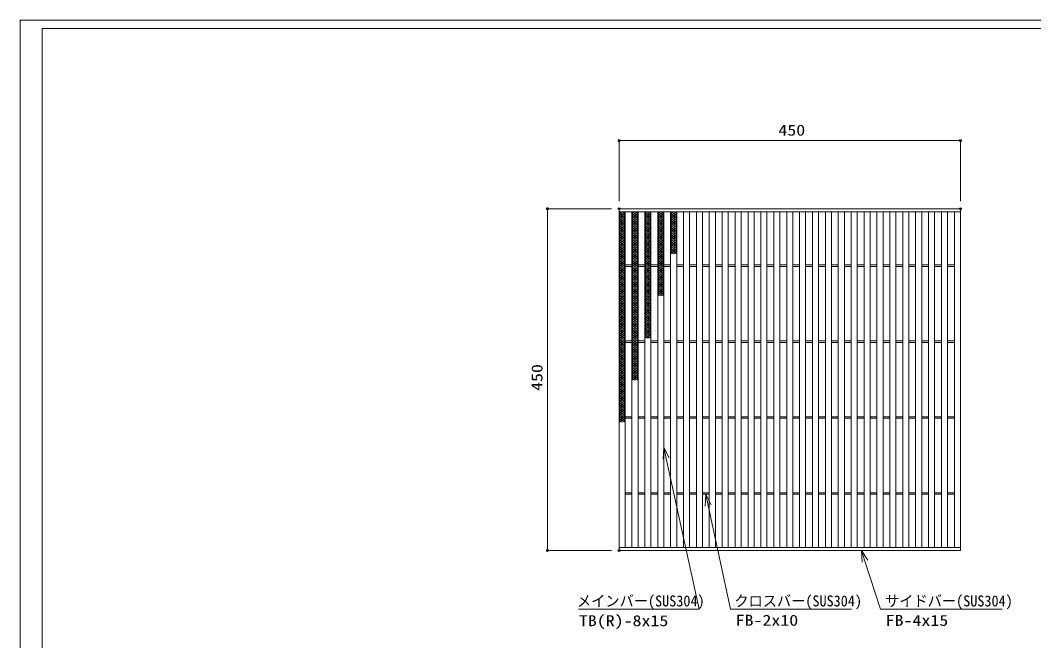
# Model space of a CAD drawing. Units: millimetres on the paper. Extents: x -216 to 216, y -153 to 153.
# Drawn here: x -215.3 to 51.9, y -10.8 to 152.6 of the extents above; entities that cross this region are included whole.
import ezdxf
from ezdxf.enums import TextEntityAlignment as Align

# ---------------------------------------------------------------- set-up
doc = ezdxf.new("R2010")
doc.units = ezdxf.units.MM
doc.header["$PDMODE"] = 32
doc.header["$PDSIZE"] = 0.5
for name, color, linetype, lineweight in [('0-0_A1FRAME', 1, 'Continuous', 9), ('0-2_蓋', 3, 'Continuous', 9), ('0-3_寸法', 4, 'Continuous', 9), ('0-4_0', 7, 'Continuous', 9)]:
    doc.layers.add(name, color=color, linetype=linetype, lineweight=lineweight)
doc.layers.add('0-5_Defpoints', color=7, linetype='Continuous')
doc.styles.add('ＭＳ ゴシック', font='')
doc.styles.get('ＭＳ ゴシック').set_extended_font_data('MS Gothic')

# ---------------------------------------------------------------- blocks, each defined once
blk = doc.blocks.new('_Dot')
at = {"layer": '0-4_0'}
for p, q in [((-0.5, 0), (-1, 0)), ((0.489, 0.1), (-0.489, 0.1)), ((0.399, 0.3), (-0.399, 0.3)), ((0.458, -0.199), (-0.458, -0.199)), ((0.3, -0.399), (-0.3, -0.399))]:
    blk.add_line(p, q, dxfattribs=at)
for points in [[(0.5, 0), (0.496, 0.063), (0.484, 0.124), (0.465, 0.184), (0.438, 0.241), (0.405, 0.294), (0.364, 0.342), (0.319, 0.385), (0.268, 0.422), (0.213, 0.452), (0.155, 0.476), (0.094, 0.491), (0.031, 0.499), (-0.031, 0.499), (-0.094, 0.491), (-0.155, 0.476), (-0.213, 0.452), (-0.268, 0.422), (-0.319, 0.385), (-0.364, 0.342), (-0.405, 0.294), (-0.438, 0.241), (-0.465, 0.184), (-0.484, 0.124), (-0.496, 0.063), (-0.5, 0), (0, 0)], [(-0.5, 0), (-0.496, -0.063), (-0.484, -0.124), (-0.465, -0.184), (-0.438, -0.241), (-0.405, -0.294), (-0.364, -0.342), (-0.319, -0.385), (-0.268, -0.422), (-0.213, -0.452), (-0.155, -0.476), (-0.094, -0.491), (-0.031, -0.499), (0.031, -0.499), (0.094, -0.491), (0.155, -0.476), (0.213, -0.452), (0.268, -0.422), (0.319, -0.385), (0.364, -0.342), (0.405, -0.294), (0.438, -0.241), (0.465, -0.184), (0.484, -0.124), (0.496, -0.063), (0.5, 0), (0, 0)]]:
    blk.add_lwpolyline(points, close=True, dxfattribs=at)
blk = doc.blocks.new('U33')
at = {"layer": '0-2_蓋'}
for p, q in [((0, 0), (0, 450)), ((0, 450), (450, 450)), ((0, 446), (450, 446)), ((8, 4), (8, 446)), ((17, 4), (17, 446)), ((25, 4), (25, 446)), ((34, 4), (34, 446)), ((42, 4), (42, 446)), ((51, 4), (51, 446)), ((59, 4), (59, 446)), ((68, 4), (68, 446)), ((76, 4), (76, 446)), ((85, 4), (85, 446)), ((93, 4), (93, 446)), ((102, 4), (102, 446)), ((110, 4), (110, 446)), ((119, 4), (119, 446)), ((127, 4), (127, 446)), ((136, 4), (136, 446)), ((144, 4), (144, 446)), ((153, 4), (153, 446)), ((161, 4), (161, 446)), ((170, 4), (170, 446)), ((178, 4), (178, 446)), ((187, 4), (187, 446)), ((195, 4), (195, 446)), ((204, 4), (204, 446)), ((212, 4), (212, 446)), ((221, 4), (221, 446)), ((229, 4), (229, 446)), ((238, 4), (238, 446)), ((246, 4), (246, 446)), ((255, 4), (255, 446)), ((263, 4), (263, 446)), ((272, 4), (272, 446)), ((280, 4), (280, 446)), ((289, 4), (289, 446)), ((297, 4), (297, 446)), ((306, 4), (306, 446)), ((314, 4), (314, 446)), ((323, 4), (323, 446)), ((331, 4), (331, 446)), ((340, 4), (340, 446)), ((348, 4), (348, 446)), ((357, 4), (357, 446)), ((365, 4), (365, 446)), ((374, 4), (374, 446)), ((382, 4), (382, 446)), ((391, 4), (391, 446)), ((399, 4), (399, 446)), ((408, 4), (408, 446)), ((416, 4), (416, 446)), ((425, 4), (425, 446)), ((433, 4), (433, 446)), ((442, 4), (442, 446)), ((442, 4), (442, 446)), ((450, 0), (450, 450)), ((450, 4), (450, 446)), ((8, 376), (17, 376)), ((25, 376), (34, 376)), ((42, 376), (51, 376)), ((59, 376), (68, 376)), ((76, 376), (85, 376)), ((93, 376), (102, 376)), ((110, 376), (119, 376)), ((127, 376), (136, 376)), ((144, 376), (153, 376)), ((161, 376), (170, 376)), ((178, 376), (187, 376)), ((195, 376), (204, 376)), ((212, 376), (221, 376)), ((229, 376), (238, 376)), ((246, 376), (255, 376)), ((263, 376), (272, 376)), ((280, 376), (289, 376)), ((297, 376), (306, 376)), ((314, 376), (323, 376)), ((331, 376), (340, 376)), ((348, 376), (357, 376)), ((365, 376), (374, 376)), ((382, 376), (391, 376)), ((399, 376), (408, 376)), ((416, 376), (425, 376)), ((433, 376), (442, 376)), ((8, 374), (17, 374)), ((25, 374), (34, 374)), ((42, 374), (51, 374)), ((59, 374), (68, 374)), ((76, 374), (85, 374)), ((93, 374), (102, 374)), ((110, 374), (119, 374)), ((127, 374), (136, 374)), ((144, 374), (153, 374)), ((161, 374), (170, 374)), ((178, 374), (187, 374)), ((195, 374), (204, 374)), ((212, 374), (221, 374)), ((229, 374), (238, 374)), ((246, 374), (255, 374)), ((263, 374), (272, 374)), ((280, 374), (289, 374)), ((297, 374), (306, 374)), ((314, 374), (323, 374)), ((331, 374), (340, 374)), ((348, 374), (357, 374)), ((365, 374), (374, 374)), ((382, 374), (391, 374)), ((399, 374), (408, 374)), ((416, 374), (425, 374)), ((433, 374), (442, 374)), ((8, 276), (17, 276)), ((8, 274), (17, 274)), ((25, 276), (34, 276)), ((25, 274), (34, 274)), ((42, 276), (51, 276)), ((42, 274), (51, 274)), ((59, 276), (68, 276)), ((59, 274), (68, 274)), ((76, 276), (85, 276)), ((76, 274), (85, 274)), ((93, 276), (102, 276)), ((93, 274), (102, 274)), ((110, 276), (119, 276)), ((110, 274), (119, 274)), ((127, 276), (136, 276)), ((127, 274), (136, 274)), ((144, 276), (153, 276)), ((144, 274), (153, 274)), ((161, 276), (170, 276)), ((161, 274), (170, 274)), ((178, 276), (187, 276)), ((178, 274), (187, 274)), ((195, 276), (204, 276)), ((195, 274), (204, 274)), ((212, 276), (221, 276)), ((212, 274), (221, 274)), ((229, 276), (238, 276)), ((229, 274), (238, 274)), ((246, 276), (255, 276)), ((246, 274), (255, 274)), ((263, 276), (272, 276)), ((263, 274), (272, 274)), ((280, 276), (289, 276)), ((280, 274), (289, 274)), ((297, 276), (306, 276)), ((297, 274), (306, 274)), ((314, 276), (323, 276)), ((314, 274), (323, 274)), ((331, 276), (340, 276)), ((331, 274), (340, 274)), ((348, 276), (357, 276)), ((348, 274), (357, 274)), ((365, 276), (374, 276)), ((365, 274), (374, 274)), ((382, 276), (391, 276)), ((382, 274), (391, 274)), ((399, 276), (408, 276)), ((399, 274), (408, 274)), ((416, 276), (425, 276)), ((416, 274), (425, 274)), ((433, 276), (442, 276)), ((433, 274), (442, 274)), ((8, 176), (17, 176)), ((8, 174), (17, 174)), ((25, 176), (34, 176)), ((25, 174), (34, 174)), ((42, 176), (51, 176)), ((42, 174), (51, 174)), ((59, 176), (68, 176)), ((59, 174), (68, 174)), ((76, 176), (85, 176)), ((76, 174), (85, 174)), ((93, 176), (102, 176)), ((93, 174), (102, 174)), ((110, 176), (119, 176)), ((110, 174), (119, 174)), ((127, 176), (136, 176)), ((127, 174), (136, 174)), ((144, 176), (153, 176)), ((144, 174), (153, 174)), ((161, 176), (170, 176)), ((161, 174), (170, 174)), ((178, 176), (187, 176)), ((178, 174), (187, 174)), ((195, 176), (204, 176)), ((195, 174), (204, 174)), ((212, 176), (221, 176)), ((212, 174), (221, 174)), ((229, 176), (238, 176)), ((229, 174), (238, 174)), ((246, 176), (255, 176)), ((246, 174), (255, 174)), ((263, 176), (272, 176)), ((263, 174), (272, 174)), ((280, 176), (289, 176)), ((280, 174), (289, 174)), ((297, 176), (306, 176)), ((297, 174), (306, 174)), ((314, 176), (323, 176)), ((314, 174), (323, 174)), ((331, 176), (340, 176)), ((331, 174), (340, 174)), ((348, 176), (357, 176)), ((348, 174), (357, 174)), ((365, 176), (374, 176)), ((365, 174), (374, 174)), ((382, 176), (391, 176)), ((382, 174), (391, 174)), ((399, 176), (408, 176)), ((399, 174), (408, 174)), ((416, 176), (425, 176)), ((416, 174), (425, 174)), ((433, 176), (442, 176)), ((433, 174), (442, 174)), ((8, 76), (17, 76)), ((8, 74), (17, 74)), ((25, 76), (34, 76)), ((25, 74), (34, 74)), ((42, 76), (51, 76)), ((42, 74), (51, 74)), ((59, 76), (68, 76)), ((59, 74), (68, 74)), ((76, 76), (85, 76)), ((76, 74), (85, 74)), ((93, 76), (102, 76)), ((93, 74), (102, 74)), ((110, 76), (119, 76)), ((110, 74), (119, 74)), ((127, 76), (136, 76)), ((127, 74), (136, 74)), ((144, 76), (153, 76)), ((144, 74), (153, 74)), ((161, 76), (170, 76)), ((161, 74), (170, 74)), ((178, 76), (187, 76)), ((178, 74), (187, 74)), ((195, 76), (204, 76)), ((195, 74), (204, 74)), ((212, 76), (221, 76)), ((212, 74), (221, 74)), ((229, 76), (238, 76)), ((229, 74), (238, 74)), ((246, 76), (255, 76)), ((246, 74), (255, 74)), ((263, 76), (272, 76)), ((263, 74), (272, 74)), ((280, 76), (289, 76)), ((280, 74), (289, 74)), ((297, 76), (306, 76)), ((297, 74), (306, 74)), ((314, 76), (323, 76)), ((314, 74), (323, 74)), ((331, 76), (340, 76)), ((331, 74), (340, 74)), ((348, 76), (357, 76)), ((348, 74), (357, 74)), ((365, 76), (374, 76)), ((365, 74), (374, 74)), ((382, 76), (391, 76)), ((382, 74), (391, 74)), ((399, 76), (408, 76)), ((399, 74), (408, 74)), ((416, 76), (425, 76)), ((416, 74), (425, 74)), ((433, 76), (442, 76)), ((433, 74), (442, 74)), ((0, 4), (450, 4)), ((0, 0), (450, 0))]:
    blk.add_line(p, q, dxfattribs=at)
blk = doc.blocks.new('U34')
at = {"layer": '0-2_蓋'}
for p, q in [((0, 5.543), (-0.8, 5.081)), ((-0.8, 5.543), (0.8, 4.619)), ((0.8, 5.543), (-0.8, 4.619)), ((0, 5.543), (0.8, 5.081)), ((-0.8, 5.081), (0.8, 4.157)), ((-0.8, 4.619), (0.8, 3.695)), ((0.8, 4.157), (-0.8, 3.233)), ((0.8, 3.695), (-0.8, 2.771)), ((-0.8, 3.233), (0.8, 2.309)), ((0.8, 3.233), (-0.8, 2.309)), ((-0.8, 2.771), (0.8, 1.848)), ((-0.8, 2.309), (0.8, 1.386)), ((0.8, -3.695), (-0.8, -4.619)), ((0.8, -4.157), (-0.8, -5.081)), ((0.8, -4.619), (-0.8, -5.543)), ((-0.8, -4.619), (0.8, -5.543)), ((-0.8, -5.081), (0, -5.543)), ((0.8, -5.081), (0, -5.543))]:
    blk.add_line(p, q, dxfattribs=at)
for points in [[(0.8, 5.081), (-0.8, 4.157), (0.8, 3.233)], [(0.8, 4.619), (-0.8, 3.695), (0.8, 2.771)], [(0.8, 2.771), (-0.8, 1.848), (0.8, 0.924)], [(0.8, 2.309), (-0.8, 1.386), (0.8, 0.462)], [(0.8, 1.848), (-0.8, 0.924), (0.8, 0)], [(0.8, 1.386), (-0.8, 0.462), (0.8, -0.462)], [(0.8, 0.924), (-0.8, 0), (0.8, -0.924)], [(0.8, 0.462), (-0.8, -0.462), (0.8, -1.386)], [(0.8, 0), (-0.8, -0.924), (0.8, -1.848)], [(0.8, -0.462), (-0.8, -1.386), (0.8, -2.309)], [(0.8, -0.924), (-0.8, -1.848), (0.8, -2.771)], [(0.8, -1.386), (-0.8, -2.309), (0.8, -3.233)], [(0.8, -1.848), (-0.8, -2.771), (0.8, -3.695)], [(0.8, -2.309), (-0.8, -3.233), (0.8, -4.157)], [(0.8, -2.771), (-0.8, -3.695), (0.8, -4.619)], [(0.8, -3.233), (-0.8, -4.157), (0.8, -5.081)]]:
    blk.add_lwpolyline(points, dxfattribs=at)
blk = doc.blocks.new('U35')
at = {"layer": '0-2_蓋'}
for p in [(0, 0), (0, -11.085), (0, -22.17), (0, -33.255), (0, -44.34)]:
    blk.add_blockref('U34', p, dxfattribs=at)
blk = doc.blocks.new('U36')
at = {"layer": '0-2_蓋'}
for p, q in [((0, 5.543), (-0.8, 5.081)), ((-0.8, 5.543), (0.8, 4.619)), ((0.8, 5.543), (-0.8, 4.619)), ((0, 5.543), (0.8, 5.081)), ((-0.8, 5.081), (0.8, 4.157)), ((-0.8, 4.619), (0.8, 3.695)), ((0.8, 4.157), (-0.8, 3.233)), ((0.8, 3.695), (-0.8, 2.771)), ((-0.8, 3.233), (0.8, 2.309)), ((0.8, 3.233), (-0.8, 2.309)), ((-0.8, 2.771), (0.8, 1.848)), ((-0.8, 2.309), (0.8, 1.386)), ((0.8, -3.695), (-0.8, -4.619)), ((0.8, -4.157), (-0.8, -5.081)), ((0.8, -4.619), (-0.8, -5.543)), ((-0.8, -4.619), (0.8, -5.543)), ((-0.8, -5.081), (0, -5.543)), ((0.8, -5.081), (0, -5.543))]:
    blk.add_line(p, q, dxfattribs=at)
for points in [[(0.8, 5.081), (-0.8, 4.157), (0.8, 3.233)], [(0.8, 4.619), (-0.8, 3.695), (0.8, 2.771)], [(0.8, 2.771), (-0.8, 1.848), (0.8, 0.924)], [(0.8, 2.309), (-0.8, 1.386), (0.8, 0.462)], [(0.8, 1.848), (-0.8, 0.924), (0.8, 0)], [(0.8, 1.386), (-0.8, 0.462), (0.8, -0.462)], [(0.8, 0.924), (-0.8, 0), (0.8, -0.924)], [(0.8, 0.462), (-0.8, -0.462), (0.8, -1.386)], [(0.8, 0), (-0.8, -0.924), (0.8, -1.848)], [(0.8, -0.462), (-0.8, -1.386), (0.8, -2.309)], [(0.8, -0.924), (-0.8, -1.848), (0.8, -2.771)], [(0.8, -1.386), (-0.8, -2.309), (0.8, -3.233)], [(0.8, -1.848), (-0.8, -2.771), (0.8, -3.695)], [(0.8, -2.309), (-0.8, -3.233), (0.8, -4.157)], [(0.8, -2.771), (-0.8, -3.695), (0.8, -4.619)], [(0.8, -3.233), (-0.8, -4.157), (0.8, -5.081)]]:
    blk.add_lwpolyline(points, dxfattribs=at)
blk = doc.blocks.new('U37')
at = {"layer": '0-2_蓋'}
for p in [(0, 0), (0, -11.085), (0, -22.17), (0, -33.255)]:
    blk.add_blockref('U36', p, dxfattribs=at)
blk = doc.blocks.new('U38')
at = {"layer": '0-2_蓋'}
for p, q in [((0, 5.543), (-0.8, 5.081)), ((-0.8, 5.543), (0.8, 4.619)), ((0.8, 5.543), (-0.8, 4.619)), ((0, 5.543), (0.8, 5.081)), ((-0.8, 5.081), (0.8, 4.157)), ((-0.8, 4.619), (0.8, 3.695)), ((0.8, 4.157), (-0.8, 3.233)), ((0.8, 3.695), (-0.8, 2.771)), ((-0.8, 3.233), (0.8, 2.309)), ((0.8, 3.233), (-0.8, 2.309)), ((-0.8, 2.771), (0.8, 1.848)), ((-0.8, 2.309), (0.8, 1.386)), ((0.8, -3.695), (-0.8, -4.619)), ((0.8, -4.157), (-0.8, -5.081)), ((0.8, -4.619), (-0.8, -5.543)), ((-0.8, -4.619), (0.8, -5.543)), ((-0.8, -5.081), (0, -5.543)), ((0.8, -5.081), (0, -5.543))]:
    blk.add_line(p, q, dxfattribs=at)
for points in [[(0.8, 5.081), (-0.8, 4.157), (0.8, 3.233)], [(0.8, 4.619), (-0.8, 3.695), (0.8, 2.771)], [(0.8, 2.771), (-0.8, 1.848), (0.8, 0.924)], [(0.8, 2.309), (-0.8, 1.386), (0.8, 0.462)], [(0.8, 1.848), (-0.8, 0.924), (0.8, 0)], [(0.8, 1.386), (-0.8, 0.462), (0.8, -0.462)], [(0.8, 0.924), (-0.8, 0), (0.8, -0.924)], [(0.8, 0.462), (-0.8, -0.462), (0.8, -1.386)], [(0.8, 0), (-0.8, -0.924), (0.8, -1.848)], [(0.8, -0.462), (-0.8, -1.386), (0.8, -2.309)], [(0.8, -0.924), (-0.8, -1.848), (0.8, -2.771)], [(0.8, -1.386), (-0.8, -2.309), (0.8, -3.233)], [(0.8, -1.848), (-0.8, -2.771), (0.8, -3.695)], [(0.8, -2.309), (-0.8, -3.233), (0.8, -4.157)], [(0.8, -2.771), (-0.8, -3.695), (0.8, -4.619)], [(0.8, -3.233), (-0.8, -4.157), (0.8, -5.081)]]:
    blk.add_lwpolyline(points, dxfattribs=at)
blk = doc.blocks.new('U39')
at = {"layer": '0-2_蓋'}
for p in [(0, 0), (0, -11.085), (0, -22.17)]:
    blk.add_blockref('U38', p, dxfattribs=at)
blk = doc.blocks.new('U40')
at = {"layer": '0-2_蓋'}
for p, q in [((0, 5.543), (-0.8, 5.081)), ((-0.8, 5.543), (0.8, 4.619)), ((0.8, 5.543), (-0.8, 4.619)), ((0, 5.543), (0.8, 5.081)), ((-0.8, 5.081), (0.8, 4.157)), ((-0.8, 4.619), (0.8, 3.695)), ((0.8, 4.157), (-0.8, 3.233)), ((0.8, 3.695), (-0.8, 2.771)), ((-0.8, 3.233), (0.8, 2.309)), ((0.8, 3.233), (-0.8, 2.309)), ((-0.8, 2.771), (0.8, 1.848)), ((-0.8, 2.309), (0.8, 1.386)), ((0.8, -3.695), (-0.8, -4.619)), ((0.8, -4.157), (-0.8, -5.081)), ((0.8, -4.619), (-0.8, -5.543)), ((-0.8, -4.619), (0.8, -5.543)), ((-0.8, -5.081), (0, -5.543)), ((0.8, -5.081), (0, -5.543))]:
    blk.add_line(p, q, dxfattribs=at)
for points in [[(0.8, 5.081), (-0.8, 4.157), (0.8, 3.233)], [(0.8, 4.619), (-0.8, 3.695), (0.8, 2.771)], [(0.8, 2.771), (-0.8, 1.848), (0.8, 0.924)], [(0.8, 2.309), (-0.8, 1.386), (0.8, 0.462)], [(0.8, 1.848), (-0.8, 0.924), (0.8, 0)], [(0.8, 1.386), (-0.8, 0.462), (0.8, -0.462)], [(0.8, 0.924), (-0.8, 0), (0.8, -0.924)], [(0.8, 0.462), (-0.8, -0.462), (0.8, -1.386)], [(0.8, 0), (-0.8, -0.924), (0.8, -1.848)], [(0.8, -0.462), (-0.8, -1.386), (0.8, -2.309)], [(0.8, -0.924), (-0.8, -1.848), (0.8, -2.771)], [(0.8, -1.386), (-0.8, -2.309), (0.8, -3.233)], [(0.8, -1.848), (-0.8, -2.771), (0.8, -3.695)], [(0.8, -2.309), (-0.8, -3.233), (0.8, -4.157)], [(0.8, -2.771), (-0.8, -3.695), (0.8, -4.619)], [(0.8, -3.233), (-0.8, -4.157), (0.8, -5.081)]]:
    blk.add_lwpolyline(points, dxfattribs=at)
blk = doc.blocks.new('U41')
at = {"layer": '0-2_蓋'}
for p in [(0, 0), (0, -11.085)]:
    blk.add_blockref('U40', p, dxfattribs=at)
blk = doc.blocks.new('U42')
at = {"layer": '0-2_蓋'}
for p, q in [((0, 5.543), (-0.8, 5.081)), ((-0.8, 5.543), (0.8, 4.619)), ((0.8, 5.543), (-0.8, 4.619)), ((0, 5.543), (0.8, 5.081)), ((-0.8, 5.081), (0.8, 4.157)), ((-0.8, 4.619), (0.8, 3.695)), ((0.8, 4.157), (-0.8, 3.233)), ((0.8, 3.695), (-0.8, 2.771)), ((-0.8, 3.233), (0.8, 2.309)), ((0.8, 3.233), (-0.8, 2.309)), ((-0.8, 2.771), (0.8, 1.848)), ((-0.8, 2.309), (0.8, 1.386)), ((0.8, -3.695), (-0.8, -4.619)), ((0.8, -4.157), (-0.8, -5.081)), ((0.8, -4.619), (-0.8, -5.543)), ((-0.8, -4.619), (0.8, -5.543)), ((-0.8, -5.081), (0, -5.543)), ((0.8, -5.081), (0, -5.543))]:
    blk.add_line(p, q, dxfattribs=at)
for points in [[(0.8, 5.081), (-0.8, 4.157), (0.8, 3.233)], [(0.8, 4.619), (-0.8, 3.695), (0.8, 2.771)], [(0.8, 2.771), (-0.8, 1.848), (0.8, 0.924)], [(0.8, 2.309), (-0.8, 1.386), (0.8, 0.462)], [(0.8, 1.848), (-0.8, 0.924), (0.8, 0)], [(0.8, 1.386), (-0.8, 0.462), (0.8, -0.462)], [(0.8, 0.924), (-0.8, 0), (0.8, -0.924)], [(0.8, 0.462), (-0.8, -0.462), (0.8, -1.386)], [(0.8, 0), (-0.8, -0.924), (0.8, -1.848)], [(0.8, -0.462), (-0.8, -1.386), (0.8, -2.309)], [(0.8, -0.924), (-0.8, -1.848), (0.8, -2.771)], [(0.8, -1.386), (-0.8, -2.309), (0.8, -3.233)], [(0.8, -1.848), (-0.8, -2.771), (0.8, -3.695)], [(0.8, -2.309), (-0.8, -3.233), (0.8, -4.157)], [(0.8, -2.771), (-0.8, -3.695), (0.8, -4.619)], [(0.8, -3.233), (-0.8, -4.157), (0.8, -5.081)]]:
    blk.add_lwpolyline(points, dxfattribs=at)
blk = doc.blocks.new('U43')
at = {"layer": '0-2_蓋'}
blk.add_blockref('U42', (0, 0), dxfattribs=at)
blk = doc.blocks.new('MLeader3')
at = {"layer": '0-3_寸法'}
for p, q in [((-45.651, 40.132), (-45.012, 37.201)), ((-36.726, -2.443), (-68.105, -2.443))]:
    blk.add_line(p, q, dxfattribs=at)
for points in [[(-45.797, 37.029), (-45.651, 40.132), (-44.226, 37.372)], [(-45.012, 37.201), (-36.366, -2.443), (-36.726, -2.443)]]:
    blk.add_lwpolyline(points, dxfattribs=at)
at = {"layer": '0-3_寸法', "style": 'ＭＳ ゴシック'}
for s, width, p in [('メインバー(SUS304)', 0.95, (-68.547, -2.598)), ('TB(R)-8x15', 1.2, (-68.046, -7.798))]:
    blk.add_text(s, height=2.889, dxfattribs=dict(at, width=width)).set_placement(p, align=Align.BOTTOM_LEFT)
blk = doc.blocks.new('MLeader4')
at = {"layer": '0-3_寸法'}
for p, q in [((-34.551, 27.821), (-33.924, 24.887)), ((-27.724, -2.443), (3.823, -2.443))]:
    blk.add_line(p, q, dxfattribs=at)
for points in [[(-34.71, 24.719), (-34.551, 27.821), (-33.138, 25.055)], [(-33.924, 24.887), (-28.084, -2.443), (-27.724, -2.443)]]:
    blk.add_lwpolyline(points, dxfattribs=at)
at = {"layer": '0-3_寸法', "style": 'ＭＳ ゴシック'}
for s, width, p in [('クロスバー(SUS304)', 0.95, (-27.057, -2.598)), ('FB-2x10', 1.2, (-26.724, -7.689))]:
    blk.add_text(s, height=2.889, dxfattribs=dict(at, width=width)).set_placement(p, align=Align.BOTTOM_LEFT)
blk = doc.blocks.new('MLeader5')
at = {"layer": '0-3_寸法'}
for p, q in [((6.45, 13.021), (7.378, 10.168)), ((11.837, -2.443), (43.575, -2.443))]:
    blk.add_line(p, q, dxfattribs=at)
for points in [[(6.613, 9.919), (6.45, 13.021), (8.142, 10.416)], [(7.378, 10.168), (11.477, -2.443), (11.837, -2.443)]]:
    blk.add_lwpolyline(points, dxfattribs=at)
at = {"layer": '0-3_寸法', "style": 'ＭＳ ゴシック'}
for s, width, p in [('サイドバー(SUS304)', 0.95, (12.695, -2.598)), ('FB-4x15', 1.2, (12.837, -7.709))]:
    blk.add_text(s, height=2.889, dxfattribs=dict(at, width=width)).set_placement(p, align=Align.BOTTOM_LEFT)

msp = doc.modelspace()

# ---------------------------------------------------------------- linework, layer by layer
at = {"layer": '0-0_A1FRAME'}
msp.add_line((-209.583, 150.491), (-209.583, -150.491), dxfattribs=at)
msp.add_lwpolyline([(-215.33, 152.646), (-215.33, -152.646), (215.33, -152.646), (215.33, 152.646)], close=True, dxfattribs=at)
msp.add_lwpolyline([(199.525, -150.491), (199.525, 150.491), (-209.583, 150.491)], dxfattribs=at)
at = {"layer": '0-3_寸法'}
for p, q in [((-57.451, 105.021), (-57.451, 120.954)), ((-56.951, 120.954), (32.049, 120.954)), ((32.549, 105.021), (32.549, 120.954)), ((-59.451, 103.021), (-76.339, 103.021)), ((-76.339, 13.521), (-76.339, 102.521)), ((-59.451, 13.021), (-76.339, 13.021))]:
    msp.add_line(p, q, dxfattribs=at)
at = {"layer": '0-5_Defpoints'}
for p in [(32.549, 120.954), (-76.339, 103.021), (-57.451, 103.021), (32.549, 103.021), (-57.451, 13.021)]:
    msp.add_point(p, dxfattribs=at)

# ---------------------------------------------------------------- block references
at = {"layer": '0-2_蓋', "xscale": 0.2, "yscale": 0.2}
msp.add_blockref('U33', (-57.451, 13.021), dxfattribs=at)
at = {"layer": '0-2_蓋'}
for name, p in [('U35', (-56.651, 96.678)), ('U37', (-53.251, 96.678)), ('U39', (-49.851, 96.678)), ('U41', (-46.451, 96.678)), ('U43', (-43.051, 96.678))]:
    msp.add_blockref(name, p, dxfattribs=at)
at = {"layer": '0-3_寸法', "xscale": 0.5, "yscale": 0.5}
for p, rotation in [((-57.451, 120.954), 180), ((-76.339, 103.021), 90), ((-76.339, 13.021), 270)]:
    msp.add_blockref('_Dot', p, dxfattribs=dict(at, rotation=rotation))
msp.add_blockref('_Dot', (32.549, 120.954), dxfattribs=at)
at = {"layer": '0-3_寸法'}
for name in ['MLeader3', 'MLeader4', 'MLeader5']:
    msp.add_blockref(name, (0, 0), dxfattribs=at)

# ---------------------------------------------------------------- texts
at = {"layer": '0-3_寸法', "style": 'ＭＳ ゴシック', "width": 1.2}
msp.add_text('450', height=2.889, dxfattribs=at).set_placement((-15.451, 121.398), align=Align.BOTTOM_LEFT)
msp.add_text('450', height=2.889, rotation=90, dxfattribs=at).set_placement((-76.784, 55.021), align=Align.BOTTOM_LEFT)

doc.saveas('drawing.dxf')
